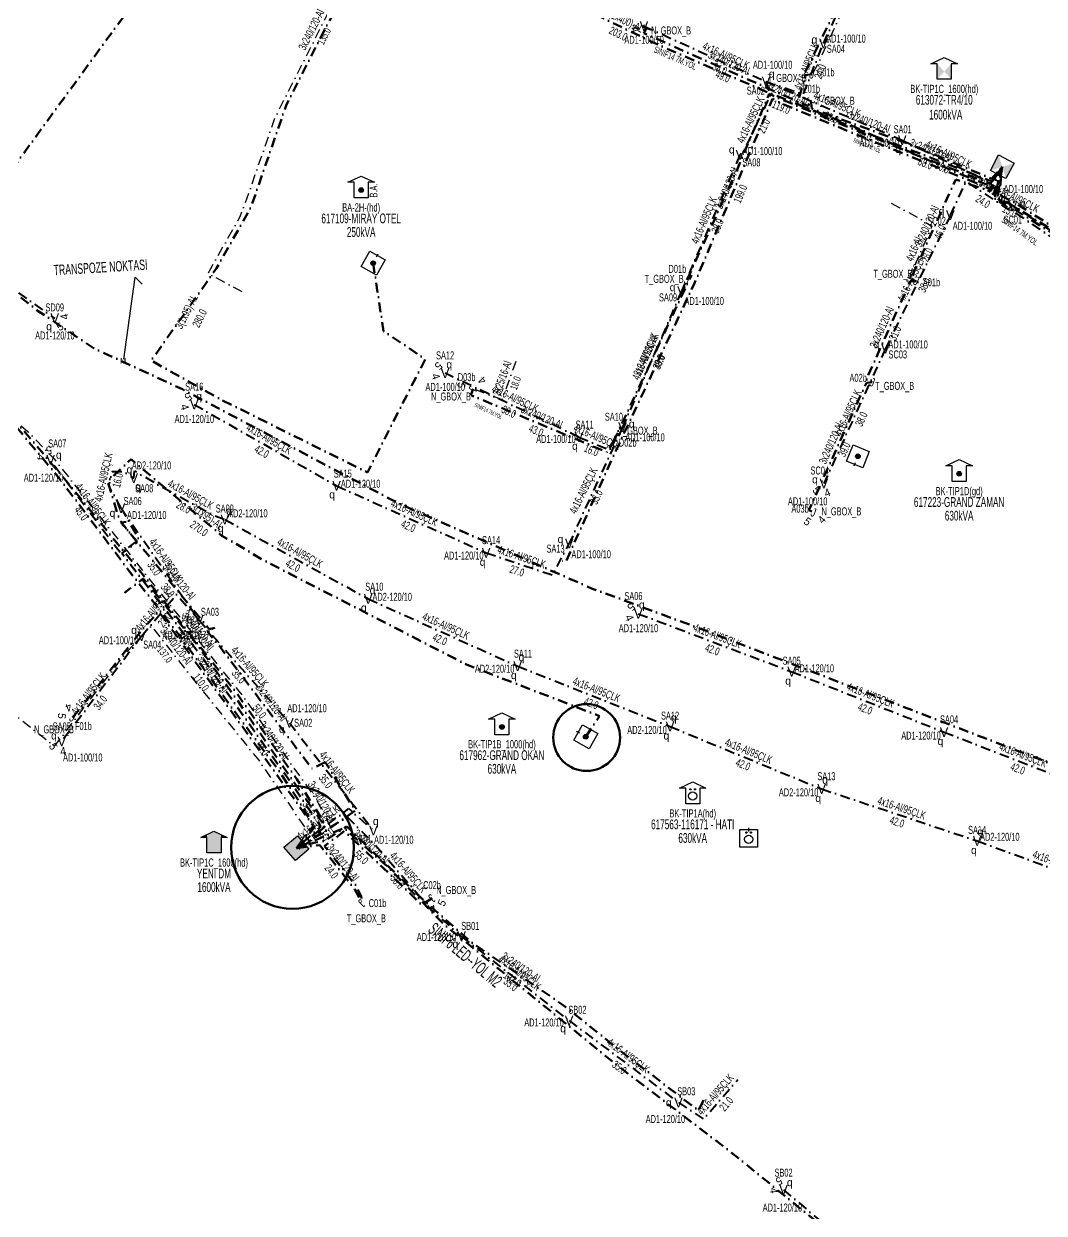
# Model space of a CAD drawing. Header units: millimetres. Extents: x 407682 to 413427, y 4045444 to 4048063.
# Drawn here: x 408871.5 to 409132.9, y 4046651.5 to 4046956.2 of the extents above; entities that cross this region are included whole.
import ezdxf
from ezdxf.enums import TextEntityAlignment as Align

# ---------------------------------------------------------------- set-up
doc = ezdxf.new("R2010")
doc.units = ezdxf.units.MM
doc.linetypes.add('DASHDOT', pattern=[5, 2.5, -1.25, 0, -1.25])
for name, color, linetype, lineweight in [('DIREK_AYD_YENI', 152, 'Continuous', 25), ('DIREK_BOX_YENI', 5, 'Continuous', 25), ('HAT_ABH_YERALTI_YENI', 6, 'DASHDOT', 80), ('HAT_ABONE_YERALTI_YENI', 30, 'DASHDOT', 30), ('HAT_AYD_YERALTI_YENI', 4, 'DASHDOT', 40), ('HAT_BOX_YERALTI_YENI', 5, 'DASHDOT', 50), ('HAT_OG_YERALTI_YENI', 1, 'DASHDOT', 70), ('KULLANICI', 1, 'Continuous', 25), ('NODE_OG_YENI', 5, 'Continuous', 25), ('TRAFO_MEVCUT', 5, 'Continuous', 30), ('TRAFO_TADILAT_BYSK', 5, 'Continuous', 30), ('TRAFO_YENI', 5, 'Continuous', 30)]:
    doc.layers.add(name, color=color, linetype=linetype, lineweight=lineweight)
doc.styles.add('Direk', font='B_CAD')
doc.styles.get("Standard").update_dxf_attribs({"font": 'Arial'})

# ---------------------------------------------------------------- blocks, each defined once
blk = doc.blocks.new('GERDEGBINA_KARE')
at = {"layer": 'TRAFO_TADILAT_BYSK', "linetype": 'Continuous'}
for p, q in [((-2.25, -2.25), (-2.25, 2.25)), ((-2.25, 2.25), (2.25, 2.25)), ((0, 1.8), (0, 2.7)), ((2.25, 2.25), (2.25, -2.25)), ((2.25, -2.25), (-2.25, -2.25))]:
    blk.add_line(p, q, dxfattribs=at)
blk.add_circle((0, 0), 0.592516, dxfattribs=at)
for points in [[(-0.592516, 0), (-0.581131, -0.115594), (-0.581131, 0.115594)], [(-0.581131, 0.115594), (-0.547413, -0.226746), (-0.547413, 0.226746)], [(-0.581131, -0.115594), (-0.581131, 0.115594), (-0.547413, -0.226746)], [(-0.547413, 0.226746), (-0.492659, -0.329184), (-0.492659, 0.329184)], [(-0.547413, -0.226746), (-0.547413, 0.226746), (-0.492659, -0.329184)], [(-0.492659, 0.329184), (-0.418972, -0.418972), (-0.418972, 0.418972)], [(-0.492659, -0.329184), (-0.492659, 0.329184), (-0.418972, -0.418972)], [(-0.418972, 0.418972), (-0.329184, -0.492659), (-0.329184, 0.492659)], [(-0.418972, -0.418972), (-0.418972, 0.418972), (-0.329184, -0.492659)], [(-0.329184, 0.492659), (-0.226746, -0.547413), (-0.226746, 0.547413)], [(-0.329184, -0.492659), (-0.329184, 0.492659), (-0.226746, -0.547413)], [(-0.226746, 0.547413), (-0.115594, -0.581131), (-0.115594, 0.581131)], [(-0.226746, -0.547413), (-0.226746, 0.547413), (-0.115594, -0.581131)], [(-0.115594, 0.581131), (0, -0.592516), (0, 0.592516)], [(-0.115594, -0.581131), (-0.115594, 0.581131), (0, -0.592516)], [(0, -0.592516), (0, 0.592516), (0.115594, -0.581131)], [(0, 0.592516), (0.115594, -0.581131), (0.115594, 0.581131)], [(0.115594, -0.581131), (0.115594, 0.581131), (0.226746, -0.547413)], [(0.115594, 0.581131), (0.226746, -0.547413), (0.226746, 0.547413)], [(0.226746, -0.547413), (0.226746, 0.547413), (0.329184, -0.492659)], [(0.226746, 0.547413), (0.329184, -0.492659), (0.329184, 0.492659)], [(0.329184, -0.492659), (0.329184, 0.492659), (0.418972, -0.418972)], [(0.329184, 0.492659), (0.418972, -0.418972), (0.418972, 0.418972)], [(0.418972, -0.418972), (0.418972, 0.418972), (0.492659, -0.329184)], [(0.418972, 0.418972), (0.492659, -0.329184), (0.492659, 0.329184)], [(0.492659, -0.329184), (0.492659, 0.329184), (0.547413, -0.226746)], [(0.492659, 0.329184), (0.547413, -0.226746), (0.547413, 0.226746)], [(0.547413, -0.226746), (0.547413, 0.226746), (0.581131, -0.115594)], [(0.547413, 0.226746), (0.581131, -0.115594), (0.581131, 0.115594)], [(0.581131, -0.115594), (0.581131, 0.115594), (0.592516, 0)]]:
    blk.add_solid(points, dxfattribs=at)
blk = doc.blocks.new('GERDEGBA')
at = {"layer": 'TRAFO_TADILAT_BYSK', "linetype": 'Continuous'}
for p, q in [((-3.4, 2), (0, 3.6)), ((0, 3.6), (3.4, 2)), ((-1.8, 2), (-3.4, 2)), ((-1.8, -2), (-1.8, 2)), ((1.8, 2), (1.8, -2)), ((3.4, 2), (1.8, 2)), ((1.8, -2), (-1.8, -2))]:
    blk.add_line(p, q, dxfattribs=at)
blk.add_circle((0, 0), 0.592516, dxfattribs=at)
for points in [[(-0.592516, 0), (-0.581131, -0.115594), (-0.581131, 0.115594)], [(-0.581131, 0.115594), (-0.547413, -0.226746), (-0.547413, 0.226746)], [(-0.581131, -0.115594), (-0.581131, 0.115594), (-0.547413, -0.226746)], [(-0.547413, 0.226746), (-0.492659, -0.329184), (-0.492659, 0.329184)], [(-0.547413, -0.226746), (-0.547413, 0.226746), (-0.492659, -0.329184)], [(-0.492659, 0.329184), (-0.418972, -0.418972), (-0.418972, 0.418972)], [(-0.492659, -0.329184), (-0.492659, 0.329184), (-0.418972, -0.418972)], [(-0.418972, 0.418972), (-0.329184, -0.492659), (-0.329184, 0.492659)], [(-0.418972, -0.418972), (-0.418972, 0.418972), (-0.329184, -0.492659)], [(-0.329184, 0.492659), (-0.226746, -0.547413), (-0.226746, 0.547413)], [(-0.329184, -0.492659), (-0.329184, 0.492659), (-0.226746, -0.547413)], [(-0.226746, 0.547413), (-0.115594, -0.581131), (-0.115594, 0.581131)], [(-0.226746, -0.547413), (-0.226746, 0.547413), (-0.115594, -0.581131)], [(-0.115594, 0.581131), (0, -0.592516), (0, 0.592516)], [(-0.115594, -0.581131), (-0.115594, 0.581131), (0, -0.592516)], [(0, -0.592516), (0, 0.592516), (0.115594, -0.581131)], [(0, 0.592516), (0.115594, -0.581131), (0.115594, 0.581131)], [(0.115594, -0.581131), (0.115594, 0.581131), (0.226746, -0.547413)], [(0.115594, 0.581131), (0.226746, -0.547413), (0.226746, 0.547413)], [(0.226746, -0.547413), (0.226746, 0.547413), (0.329184, -0.492659)], [(0.226746, 0.547413), (0.329184, -0.492659), (0.329184, 0.492659)], [(0.329184, -0.492659), (0.329184, 0.492659), (0.418972, -0.418972)], [(0.329184, 0.492659), (0.418972, -0.418972), (0.418972, 0.418972)], [(0.418972, -0.418972), (0.418972, 0.418972), (0.492659, -0.329184)], [(0.418972, 0.418972), (0.492659, -0.329184), (0.492659, 0.329184)], [(0.492659, -0.329184), (0.492659, 0.329184), (0.547413, -0.226746)], [(0.492659, 0.329184), (0.547413, -0.226746), (0.547413, 0.226746)], [(0.547413, -0.226746), (0.547413, 0.226746), (0.581131, -0.115594)], [(0.547413, 0.226746), (0.581131, -0.115594), (0.581131, 0.115594)], [(0.581131, -0.115594), (0.581131, 0.115594), (0.592516, 0)]]:
    blk.add_solid(points, dxfattribs=at)
at = {"layer": 'TRAFO_TADILAT_BYSK', "linetype": 'Continuous', "width": 0.6}
blk.add_text('B.A.', height=2, rotation=90, dxfattribs=at).set_placement((4.178685, -0.129101), align=Align.CENTER)
blk = doc.blocks.new('YIKYENYAP_BINA_KARE')
at = {"layer": 'TRAFO_TADILAT_BYSK', "linetype": 'Continuous'}
for p, q in [((-2.25, -2.25), (-2.25, 2.25)), ((-2.25, 2.25), (2.25, 2.25)), ((0, 1.8), (0, 2.7)), ((2.25, 2.25), (2.25, -2.25)), ((2.25, -2.25), (-2.25, -2.25))]:
    blk.add_line(p, q, dxfattribs=at)
for points in [[(-2.25, -2.25), (-2.25, 2.25), (0, 0)], [(0, 0), (2.25, -2.25), (2.25, 2.25)]]:
    blk.add_solid(points, dxfattribs=at)
blk = doc.blocks.new('YIKYENYAPBETKOSK')
at = {"layer": 'TRAFO_TADILAT_BYSK', "linetype": 'Continuous'}
for p, q in [((-3.4, 2), (0, 3.6)), ((0, 3.6), (3.4, 2)), ((-1.8, 2), (-3.4, 2)), ((-1.8, -2), (-1.8, 2)), ((1.8, 2), (1.8, -2)), ((3.4, 2), (1.8, 2)), ((1.8, -2), (-1.8, -2))]:
    blk.add_line(p, q, dxfattribs=at)
for points in [[(-1.8, -2), (-1.8, 2), (0, 0)], [(0, 0), (1.8, -2), (1.8, 2)]]:
    blk.add_solid(points, dxfattribs=at)
blk = doc.blocks.new('GERDEGMBK')
at = {"layer": 'TRAFO_TADILAT_BYSK', "linetype": 'Continuous'}
for p, q in [((-3.4, 2), (0, 3.6)), ((0, 3.6), (3.4, 2)), ((-1.8, 2), (-3.4, 2)), ((-1.8, -2), (-1.8, 2)), ((1.8, 2), (1.8, -2)), ((3.4, 2), (1.8, 2)), ((1.8, -2), (-1.8, -2))]:
    blk.add_line(p, q, dxfattribs=at)
blk.add_circle((0, 0), 0.592516, dxfattribs=at)
for points in [[(-0.592516, 0), (-0.581131, -0.115594), (-0.581131, 0.115594)], [(-0.581131, 0.115594), (-0.547413, -0.226746), (-0.547413, 0.226746)], [(-0.581131, -0.115594), (-0.581131, 0.115594), (-0.547413, -0.226746)], [(-0.547413, 0.226746), (-0.492659, -0.329184), (-0.492659, 0.329184)], [(-0.547413, -0.226746), (-0.547413, 0.226746), (-0.492659, -0.329184)], [(-0.492659, 0.329184), (-0.418972, -0.418972), (-0.418972, 0.418972)], [(-0.492659, -0.329184), (-0.492659, 0.329184), (-0.418972, -0.418972)], [(-0.418972, 0.418972), (-0.329184, -0.492659), (-0.329184, 0.492659)], [(-0.418972, -0.418972), (-0.418972, 0.418972), (-0.329184, -0.492659)], [(-0.329184, 0.492659), (-0.226746, -0.547413), (-0.226746, 0.547413)], [(-0.329184, -0.492659), (-0.329184, 0.492659), (-0.226746, -0.547413)], [(-0.226746, 0.547413), (-0.115594, -0.581131), (-0.115594, 0.581131)], [(-0.226746, -0.547413), (-0.226746, 0.547413), (-0.115594, -0.581131)], [(-0.115594, 0.581131), (0, -0.592516), (0, 0.592516)], [(-0.115594, -0.581131), (-0.115594, 0.581131), (0, -0.592516)], [(0, -0.592516), (0, 0.592516), (0.115594, -0.581131)], [(0, 0.592516), (0.115594, -0.581131), (0.115594, 0.581131)], [(0.115594, -0.581131), (0.115594, 0.581131), (0.226746, -0.547413)], [(0.115594, 0.581131), (0.226746, -0.547413), (0.226746, 0.547413)], [(0.226746, -0.547413), (0.226746, 0.547413), (0.329184, -0.492659)], [(0.226746, 0.547413), (0.329184, -0.492659), (0.329184, 0.492659)], [(0.329184, -0.492659), (0.329184, 0.492659), (0.418972, -0.418972)], [(0.329184, 0.492659), (0.418972, -0.418972), (0.418972, 0.418972)], [(0.418972, -0.418972), (0.418972, 0.418972), (0.492659, -0.329184)], [(0.418972, 0.418972), (0.492659, -0.329184), (0.492659, 0.329184)], [(0.492659, -0.329184), (0.492659, 0.329184), (0.547413, -0.226746)], [(0.492659, 0.329184), (0.547413, -0.226746), (0.547413, 0.226746)], [(0.547413, -0.226746), (0.547413, 0.226746), (0.581131, -0.115594)], [(0.547413, 0.226746), (0.581131, -0.115594), (0.581131, 0.115594)], [(0.581131, -0.115594), (0.581131, 0.115594), (0.592516, 0)]]:
    blk.add_solid(points, dxfattribs=at)
blk = doc.blocks.new('YENI_BINA_KARE')
blk.add_hatch(color=5).paths.add_polyline_path([(-2.25, -2.25), (2.25, -2.25), (2.25, 2.25), (-2.25, 2.25)])
at = {"layer": 'TRAFO_TADILAT_BYSK', "linetype": 'Continuous'}
for p, q in [((-2.25, -2.25), (-2.25, 2.25)), ((-2.25, 2.25), (2.25, 2.25)), ((0, 1.8), (0, 2.7)), ((2.25, 2.25), (2.25, -2.25)), ((2.25, -2.25), (-2.25, -2.25))]:
    blk.add_line(p, q, dxfattribs=at)
blk = doc.blocks.new('YENI_BETKOSK')
at = {"layer": 'TRAFO_YENI', "linetype": 'Continuous'}
for p, q in [((-3.4, 2), (0, 3.6)), ((0, 3.6), (3.4, 2)), ((-1.8, 2), (-3.4, 2)), ((-1.8, -2), (-1.8, 2)), ((3.4, 2), (1.8, 2)), ((1.8, 2), (1.8, -2)), ((1.8, -2), (-1.8, -2))]:
    blk.add_line(p, q, dxfattribs=at)
for points in [[(-1.8, 2.752941), (0, -2), (0, 3.6)], [(0, -2), (0, 3.6), (1.8, -2)], [(0, 3.6), (1.8, -2), (1.8, 2.752941)], [(-3.4, 2), (-1.8, 2), (-1.8, 2.752941)], [(-1.8, -2), (-1.8, 2.752941), (0, -2)], [(1.8, 2), (1.8, 2.752941), (3.4, 2)]]:
    blk.add_solid(points, dxfattribs=at)
blk = doc.blocks.new('MEV_OZELBINA_KARE')
at = {"layer": 'TRAFO_MEVCUT', "linetype": 'Continuous'}
for p, q in [((-2.25, 2.25), (2.25, 2.25)), ((-2.25, -2.25), (-2.25, 2.25)), ((0, 1.8), (0, 2.7)), ((2.25, 2.25), (2.25, -2.25)), ((2.25, -2.25), (-2.25, -2.25))]:
    blk.add_line(p, q, dxfattribs=at)
for centre, radius in [((0, -0.215091), 1.049264), ((-0.592312, 1.488957), 0.15614), ((0.592312, 1.488957), 0.15614)]:
    blk.add_circle(centre, radius, dxfattribs=at)
blk = doc.blocks.new('MEV_BETKOSK_OZEL')
at = {"layer": 'TRAFO_MEVCUT', "linetype": 'Continuous'}
for p, q in [((-3.4, 2), (0, 3.6)), ((0, 3.6), (3.4, 2)), ((-1.8, 2), (-3.4, 2)), ((-1.8, -2), (-1.8, 2)), ((3.4, 2), (1.8, 2)), ((1.8, 2), (1.8, -2)), ((1.8, -2), (-1.8, -2))]:
    blk.add_line(p, q, dxfattribs=at)
for centre, radius in [((0, 0), 1.049264), ((-0.592312, 1.704048), 0.15614), ((0.592312, 1.704048), 0.15614)]:
    blk.add_circle(centre, radius, dxfattribs=at)

msp = doc.modelspace()

# ---------------------------------------------------------------- linework, layer by layer
at = {"layer": 'HAT_ABH_YERALTI_YENI', "flags": 128}
for points in [[(408243.52273, 4047791.588248), (408239.681472, 4047790.66772), (408235.684805, 4047786.869235), (408234.423441, 4047764.422665), (408218.508803, 4047726.138861), (408212.44129, 4047707.069534), (408208.808217, 4047695.056639), (408203.020899, 4047649.209164), (408199.53431, 4047642.365589), (408169.771554, 4047640.155977), (408147.400101, 4047639.225326), (408143.802501, 4047629.948422), (408137.884515, 4047631.314111), (408130.239446, 4047614.062252), (408086.038845, 4047506.732007), (408077.76162, 4047488.250647), (408073.752285, 4047479.440702), (408079.205588, 4047475.189702), (408115.7353, 4047447.758945), (408160.455425, 4047415.786291), (408198.832732, 4047386.60928), (408235.206073, 4047360.612466), (408279.102221, 4047326.990224), (408320.144404, 4047296.053985), (408366.201399, 4047261.457175), (408387.808041, 4047244.707984), (408407.256151, 4047230.920145), (408445.050743, 4047202.459257), (408454.840486, 4047195.808168), (408460.637304, 4047193.918835), (408473.605001, 4047183.828077), (408507.340634, 4047156.360528), (408532.548882, 4047133.418672), (408563.516014, 4047110.767141), (408593.63999, 4047088.340801), (408621.871794, 4047066.915342), (408661.761989, 4047038.070413), (408700.088691, 4047010.39685), (408713.92904, 4047000.513866), (408725.539852, 4046991.694115), (408783.313623, 4046949.669216), (408839.029488, 4046910.308518), (408874.936976, 4046882.816543), (408889.471647, 4046873.051699), (408912.112729, 4046862.580198), (408967.838437, 4046833.162257), (409016.957272, 4046811.580018), (409045.164288, 4046801.108518), (409149.220473, 4046761.063081), (409203.273317, 4046740.659262), (409234.178395, 4046728.885899), (409285.283627, 4046709.116624), (409339.397301, 4046689.972246), (409397.931876, 4046669.374152), (409483.755699, 4046637.847306), (409507.351481, 4046632.904946), (409537.16507, 4046623.65795), (409527.599213, 4046592.887775), (409524.347, 4046588.662)], [(408667.983, 4047043.668), (408665.893295, 4047039.956654), (408685.919657, 4047025.445809), (408725.884865, 4046995.057194), (408795.653987, 4046943.23122), (408839.692774, 4046911.463978), (408856.214711, 4046902.212784), (408898.042246, 4046959.473163), (408925.886811, 4047005.039586), (408944.968182, 4046993.961137), (408949.031, 4047000.317)], [(408949.031, 4047000.317), (408946.909902, 4046992.701069), (408963.959504, 4046982.884277), (408982.754505, 4046974.103601), (409014.627642, 4046960.239708), (409034.583725, 4046950.588221), (409061.487969, 4046938.919065), (409083.215302, 4046930.288248), (409108.700565, 4046918.875034), (409118.963079, 4046914.709913), (409122.173, 4046919.602)], [(408941.31, 4046745.022), (408946.034284, 4046750.380529), (408941.592971, 4046757.637317), (408937.349931, 4046764.140668), (408924.314438, 4046781.583427), (408912.027415, 4046798.624957), (408897.933692, 4046816.708498), (408893.809616, 4046822.260139), (408879.95806, 4046840.538713), (408867.201998, 4046855.708736), (408862.800339, 4046860.269013), (408857.486625, 4046863.044834), (408846.126909, 4046875.014504), (408831.048254, 4046886.67533), (408802.139522, 4046907.942683), (408781.488359, 4046923.294379), (408768.286159, 4046933.2798), (408749.803094, 4046950.962016), (408731.446595, 4046958.396065), (408711.086229, 4046974.602268), (408696.235388, 4046983.338135), (408685.77, 4046972.387)], [(409524.347, 4046588.662), (409529.267067, 4046593.867566), (409539.499095, 4046624.708785), (409504.667872, 4046635.329027), (409487.324222, 4046640.263622), (409452.800452, 4046651.146831), (409431.385761, 4046657.844818), (409428.380484, 4046659.639615), (409371.70896, 4046680.514524), (409325.08328, 4046697.834905), (409338.032872, 4046732.814653), (409346.13375, 4046754.833284), (409326.511478, 4046761.719947), (409248.065519, 4046791.044343), (409229.386626, 4046797.647992), (409216.273665, 4046802.176209), (409182.424731, 4046818.469534), (409155.154222, 4046836.412417), (409137.520302, 4046848.386066), (409152.985474, 4046872.030631), (409159.117434, 4046884.954915), (409119.650451, 4046911.837703), (409122.173, 4046919.602)], [(408941.31, 4046745.022), (408953.499217, 4046750.148926), (408964.912083, 4046740.042877), (408979.025704, 4046725.580772), (409022.43675, 4046690.191607), (409052.563232, 4046667.200345), (409096.692929, 4046631.328919), (409151.482456, 4046577.099371), (409212.831928, 4046517.335563), (409259.355922, 4046465.036689), (409291.506635, 4046432.211489), (409328.827357, 4046393.587203), (409369.497078, 4046358.316931), (409395.876372, 4046337.944141), (409402.149093, 4046337.769899), (409406.853633, 4046345.349436), (409410.164235, 4046352.406246), (409429.745514, 4046408.147863), (409449.881237, 4046450.582508), (409461.320239, 4046465.759006), (409501.163561, 4046521.297517), (409528.533275, 4046558.523057), (409538.250764, 4046574.424403), (409539.723111, 4046581.049964), (409532.066907, 4046586.350412), (409524.347, 4046588.662)]]:
    msp.add_lwpolyline(points, dxfattribs=at)
at = {"layer": 'HAT_ABONE_YERALTI_YENI', "flags": 128}
for points in [[(408927.439772, 4046887.546698), (408918.650847, 4046892.254962), (408926.912386, 4046906.824298), (408929.310498, 4046913.394644), (408935.914147, 4046932.33478), (408957.739811, 4046975.415303), (408959.634319, 4046982.198185), (408945.917837, 4046990.743694), (408949.031, 4047000.317)], [(409087.798369, 4046973.528191), (409074.736055, 4046945.63062), (409073.442803, 4046943.303446)], [(409093.700929, 4046910.259245), (409101.12702, 4046906.290391), (409104.129075, 4046904.403385), (409098.382284, 4046891.10857), (409100.16357, 4046890.323887)], [(408844.653, 4046865.149), (408848.83516, 4046871.132819), (408860.463233, 4046862.14749), (408872.619855, 4046851.664606), (408879.302562, 4046844.667241), (408901.969793, 4046816.050941), (408927.497868, 4046784.049243), (408946.363306, 4046757.579846), (408950.239331, 4046750.092072), (408943.280105, 4046745.77559), (408941.31, 4046745.022)], [(408997.563727, 4046869.717039), (408993.9521, 4046859.892702), (408986.629511, 4046862.722657)], [(408859.225662, 4046787.078168), (408870.865317, 4046777.835445), (408879.359625, 4046771.153256), (408897.594075, 4046794.93732), (408904.163007, 4046801.959282), (408913.903148, 4046789.500963), (408931.684567, 4046767.529017), (408944.142887, 4046749.407825), (408941.31, 4046745.022)]]:
    msp.add_lwpolyline(points, dxfattribs=at)
at = {"layer": 'HAT_AYD_YERALTI_YENI', "flags": 128}
for points in [[(409076.331, 4046951.216), (409092.43179, 4046985.636409)], [(409030.371, 4046955.658), (409061.64, 4046941.434)], [(409061.64, 4046941.434), (409071.193521, 4046938.18657), (409076.331, 4046951.216)], [(409061.64, 4046941.434), (409062.73986, 4046937.95471), (409055.991075, 4046923.731466), (409054.976, 4046922.646)], [(409061.64, 4046941.434), (409096.544412, 4046926.411282)], [(409096.544412, 4046926.411282), (409118.702748, 4046915.825324), (409122.173, 4046919.602)], [(409054.976, 4046922.646), (409039.997, 4046887.723)], [(409122.173, 4046919.602), (409120.300032, 4046912.20587), (409124.927, 4046909.546)], [(409108.876, 4046907.18), (409112.875548, 4046915.822797), (409123.651, 4046908.763018), (409124.927, 4046909.546)], [(409108.876, 4046907.18), (409092.242034, 4046873.014064)], [(409152.262796, 4046891.666757), (409124.927, 4046909.546)], [(408845.078421, 4046904.958213), (408879.405828, 4046880.758437)], [(409039.997, 4046887.723), (409024.89, 4046852.855)], [(409092.242034, 4046873.014064), (409076.459305, 4046838.44666)], [(409013.715517, 4046850.356838), (408979.417755, 4046866.717264)], [(408915.142369, 4046858.692634), (408951.614172, 4046837.864586)], [(409024.89, 4046852.855), (409011.237, 4046823.096)], [(409013.715517, 4046850.356838), (409021.569128, 4046847.009364), (409024.059613, 4046852.677363), (409024.89, 4046852.855)], [(408896.387, 4046832.117), (408901.023319, 4046824.097926), (408896.265165, 4046820.613081), (408879.109007, 4046843.264572), (408878.342192, 4046844.493882)], [(408896.387, 4046832.117), (408893.294932, 4046837.860473), (408894.099127, 4046841.47935), (408896.913809, 4046841.546367), (408899.661475, 4046839.803944)], [(408899.661475, 4046839.803944), (408899.819337, 4046841.657987), (408906.727165, 4046837.637012), (408919.924209, 4046830.419879), (408922.977, 4046829.227)], [(408951.614172, 4046837.864586), (408989.936893, 4046820.678283)], [(408896.387, 4046832.117), (408916.411789, 4046803.411464)], [(408922.977, 4046829.227), (408959.716212, 4046808.874351)], [(408989.936893, 4046820.678283), (409006.951433, 4046815.005487), (409011.237, 4046823.096)], [(408901.665, 4046799.356), (408910.625237, 4046810.042089), (408916.411789, 4046803.411464)], [(408959.716212, 4046808.874351), (408998.014217, 4046791.633041)], [(409028.925758, 4046805.061995), (409068.218867, 4046790.22786)], [(408916.411789, 4046803.411464), (408939.529173, 4046777.13245)], [(408901.665, 4046799.356), (408881.191425, 4046772.348693)], [(408998.014217, 4046791.633041), (409037.060181, 4046776.160074)], [(409068.218867, 4046790.22786), (409107.261839, 4046774.747345)], [(408939.529173, 4046777.13245), (408961.050784, 4046749.531359)], [(409037.060181, 4046776.160074), (409075.896441, 4046760.168047)], [(409107.261839, 4046774.747345), (409146.411633, 4046759.539006)], [(409075.896441, 4046760.168047), (409115.73858, 4046746.878804)], [(408941.31, 4046745.022), (408954.768728, 4046755.136145), (408961.050784, 4046749.531359)], [(408941.31, 4046745.022), (408954.361776, 4046753.004438), (408961.244344, 4046746.12187), (408975.967813, 4046729.133253), (408983.643101, 4046722.403287)], [(409115.73858, 4046746.878804), (409155.182072, 4046732.449289)], [(408983.643101, 4046722.403287), (409011.19211, 4046700.815047)], [(409011.19211, 4046700.815047), (409039.212426, 4046679.842163)], [(409039.212426, 4046679.842163), (409045.670383, 4046675.626826), (409054.391946, 4046685.741373)], [(409066.133099, 4046657.475281), (409092.888685, 4046634.911181)]]:
    msp.add_lwpolyline(points, dxfattribs=at)
at = {"layer": 'HAT_BOX_YERALTI_YENI', "flags": 128}
for points in [[(409062.243116, 4046991.357571), (409088.979149, 4046979.276538), (409071.708295, 4046943.921037), (409073.442803, 4046943.303446)], [(409031.089389, 4046955.295755), (409030.339861, 4046953.835953), (409072.41454, 4046935.15706), (409073.122569, 4046936.608015)], [(409073.442803, 4046943.303446), (409071.781332, 4046943.062817), (409069.677302, 4046935.591363), (409086.724241, 4046928.549303), (409119.60002, 4046915.84538), (409122.173, 4046919.602)], [(409041.394326, 4046890.604303), (409054.164741, 4046918.690787), (409062.438216, 4046938.270049), (409070.124367, 4046934.963716), (409098.808135, 4046923.144642), (409119.194441, 4046915.290456), (409122.173, 4046919.602)], [(409122.173, 4046919.602), (409119.017231, 4046913.97717), (409089.990202, 4046925.755445), (409065.398826, 4046935.890764), (409063.323393, 4046937.022818), (409043.333635, 4046889.783403), (409022.682174, 4046845.754448), (409010.288302, 4046818.293608), (409008.510193, 4046819.131878)], [(409073.122569, 4046936.608015), (409073.373673, 4046934.537572), (409101.447485, 4046924.236866), (409109.502486, 4046920.753623), (409119.516811, 4046916.544704), (409122.173, 4046919.602)], [(409122.173, 4046919.602), (409119.180655, 4046913.333968), (409110.262473, 4046916.372756), (409098.776798, 4046890.866167), (409100.16357, 4046890.323887)], [(409180.331881, 4046816.058869), (409180.477016, 4046821.066032), (409139.294551, 4046848.614184), (409159.277642, 4046878.907469), (409161.120489, 4046885.300437), (409146.026434, 4046895.532465), (409120.20847, 4046911.917369), (409122.173, 4046919.602)], [(409176.688, 4046908.947), (409162.435944, 4046885.699876), (409145.075548, 4046897.031582), (409120.966036, 4046912.153615), (409122.173, 4046919.602)], [(409187.03609, 4046903.707279), (409176.430641, 4046911.420333), (409162.476103, 4046887.012577), (409124.949572, 4046910.664028), (409121.397508, 4046912.381509), (409122.173, 4046919.602)], [(409022.579364, 4046849.173868), (409042.510656, 4046891.83048), (409041.394326, 4046890.604303)], [(409100.16357, 4046890.323887), (409098.61681, 4046890.324771), (409087.367745, 4046865.116943), (409088.884, 4046864.395)], [(408852.440666, 4046866.581446), (408854.907227, 4046867.46236), (408870.88404, 4046852.652121), (408883.751158, 4046837.439434), (408903.039968, 4046813.797103), (408926.016362, 4046784.725648), (408941.413899, 4046762.699314), (408948.852702, 4046750.837439), (408943.558418, 4046745.744204), (408942.017045, 4046744.805977), (408941.31, 4046745.022)], [(408986.629511, 4046862.722657), (408986.05257, 4046861.069417), (409020.885005, 4046846.500081), (409022.579364, 4046849.173868)], [(409088.884, 4046864.395), (409087.358108, 4046864.246671), (409072.631176, 4046831.624779), (409073.827377, 4046831.036273)], [(408920.400058, 4046801.439485), (408918.950613, 4046801.162731), (408900.658338, 4046823.370558), (408896.389403, 4046828.423583), (408897.956442, 4046828.686215)], [(408941.31, 4046745.022), (408948.561362, 4046750.71799), (408941.658689, 4046760.502361), (408926.371949, 4046782.640298), (408915.133325, 4046798.147856), (408902.066852, 4046814.083512), (408897.24, 4046810.43)], [(408883.998115, 4046778.457015), (408901.629388, 4046800.769681), (408906.060023, 4046805.669443), (408930.758585, 4046771.594392), (408945.613472, 4046750.717839), (408941.31, 4046745.022)], [(408948.724575, 4046767.031402), (408945.314606, 4046765.378566), (408921.387807, 4046797.074265), (408918.425689, 4046800.646231), (408920.400058, 4046801.439485)], [(408941.31, 4046745.022), (408949.757783, 4046749.958129), (408956.363016, 4046754.663685), (408948.724575, 4046767.031402)], [(409045.630303, 4046680.391808), (409044.346655, 4046677.771217), (409025.314042, 4046692.313741), (409009.431193, 4046704.979811), (408986.056906, 4046720.964499), (408973.725917, 4046731.888147), (408954.240953, 4046750.552892), (408948.570348, 4046746.841223), (408945.786597, 4046746.377265), (408941.31, 4046745.022)], [(408976.065, 4046732.204), (408973.449648, 4046730.433819), (408964.89219, 4046738.733523), (408953.559683, 4046749.361784), (408948.50769, 4046745.547013), (408956.60119, 4046735.391475), (408957.941515, 4046732.659274), (408958.104, 4046730.931)], [(408941.31, 4046745.022), (408947.361888, 4046745.793923), (408956.208032, 4046734.602211), (408958.104, 4046730.931)]]:
    msp.add_lwpolyline(points, dxfattribs=at)
at = {"layer": 'HAT_OG_YERALTI_YENI', "flags": 128}
for points in [[(408960.989, 4046894.914), (408963.642288, 4046877.510109), (408974.348718, 4046870.295352), (408959.511992, 4046841.301445), (408922.590063, 4046859.649152), (408904.104021, 4046869.944585), (408920.891201, 4046893.626387), (408929.723735, 4046909.354472), (408938.671074, 4046935.290429), (408948.745928, 4046955.095128), (408960.19562, 4046976.324839), (408963.253572, 4046984.139603), (408954.646005, 4046989.122931), (408947.284271, 4046993.086941), (408949.031, 4047000.317)], [(409015.466, 4046773.56), (409019.010418, 4046778.856366), (408985.033183, 4046791.994231), (408932.991789, 4046818.742784), (408922.243657, 4046825.073875), (408898.968738, 4046844.644497), (408892.957381, 4046839.068746), (408896.01444, 4046829.047797), (408900.535141, 4046823.398479), (408896.599791, 4046820.567514), (408916.648739, 4046794.596296), (408940.637548, 4046760.757463), (408947.557578, 4046750.451035), (408941.31, 4046745.022)]]:
    msp.add_lwpolyline(points, dxfattribs=at)
at = {"layer": 'KULLANICI', "color": 2, "flags": 128}
msp.add_lwpolyline([(408897.083871, 4046870.311782), (408899.978973, 4046891.301275), (408901.788412, 4046889.491836)], dxfattribs=at)
msp.add_lwpolyline([(408897.083871, 4046870.311782), (408899.978973, 4046891.301275), (408901.788412, 4046889.491836)], dxfattribs=at)
at = {"layer": 'KULLANICI', "color": 2, "linetype": 'Continuous', "lineweight": 50}
for centre, radius in [((409015.679655, 4046773.342917), 8.564407), ((409015.679655, 4046773.342917), 8.564407), ((408940.331859, 4046745.201478), 15.733968), ((408940.331859, 4046745.201478), 15.733968)]:
    msp.add_circle(centre, radius, dxfattribs=at)

# ---------------------------------------------------------------- block references
at = {"layer": 'TRAFO_MEVCUT'}
for name, p in [('MEV_BETKOSK_OZEL', (409042.861185, 4046758.368439)), ('MEV_BETKOSK_OZEL', (409042.861185, 4046758.368439)), ('MEV_OZELBINA_KARE', (409057.209, 4046747.505)), ('MEV_OZELBINA_KARE', (409057.209, 4046747.505))]:
    msp.add_blockref(name, p, dxfattribs=at)
at = {"layer": 'TRAFO_TADILAT_BYSK'}
for name, p in [('YIKYENYAPBETKOSK', (409107.309974, 4046944.010492)), ('YIKYENYAPBETKOSK', (409107.309974, 4046944.010492)), ('GERDEGBA', (408957.918026, 4046913.630802)), ('GERDEGBA', (408957.918026, 4046913.630802)), ('GERDEGMBK', (409111.124164, 4046840.953895)), ('GERDEGMBK', (409111.124164, 4046840.953895)), ('GERDEGMBK', (408993.980429, 4046776.085008)), ('GERDEGMBK', (408993.980429, 4046776.085008))]:
    msp.add_blockref(name, p, dxfattribs=at)
for name, p, rotation in [('YIKYENYAP_BINA_KARE', (409122.173, 4046919.602), 152.040383), ('YIKYENYAP_BINA_KARE', (409122.173, 4046919.602), 152.040383), ('GERDEGBINA_KARE', (408960.989, 4046894.914), 330.832809), ('GERDEGBINA_KARE', (408960.989, 4046894.914), 330.832809), ('GERDEGBINA_KARE', (409085.181, 4046845.416), 157.87077), ('GERDEGBINA_KARE', (409085.181, 4046845.416), 157.87077), ('GERDEGBINA_KARE', (409015.466, 4046773.56), 60.39286099999999), ('GERDEGBINA_KARE', (409015.466, 4046773.56), 60.39286099999999)]:
    msp.add_blockref(name, p, dxfattribs=dict(at, rotation=rotation))
at = {"layer": 'TRAFO_YENI'}
msp.add_blockref('YENI_BETKOSK', (408920.205817, 4046745.777279), dxfattribs=at)
msp.add_blockref('YENI_BETKOSK', (408920.205817, 4046745.777279), dxfattribs=at)
for rotation in [310.425976, 310.4259759999999]:
    msp.add_blockref('YENI_BINA_KARE', (408941.31, 4046745.022), dxfattribs=dict(at, rotation=rotation))

# ---------------------------------------------------------------- texts
at = {"layer": 'DIREK_AYD_YENI', "style": 'Direk'}
for p in [(409030.371, 4046955.658), (409076.331, 4046951.216), (409061.64, 4046941.434), (409096.544412, 4046926.411282), (409054.976, 4046922.646), (409124.927, 4046909.546), (409108.876, 4046907.18), (409039.997, 4046887.723), (408879.405828, 4046880.758437), (409092.242034, 4046873.014064), (408979.417755, 4046866.717264), (408915.142369, 4046858.692634), (409024.89, 4046852.855), (409013.715517, 4046850.356838), (408878.342192, 4046844.493882), (408899.661475, 4046839.803944), (408951.614172, 4046837.864586), (409076.459305, 4046838.44666), (408896.387, 4046832.117), (408922.977, 4046829.227), (408989.936893, 4046820.678283), (409011.237, 4046823.096), (408959.716212, 4046808.874351), (408916.411789, 4046803.411464), (409028.925758, 4046805.061995), (408901.665, 4046799.356), (408998.014217, 4046791.633041), (409068.218867, 4046790.22786), (408939.529173, 4046777.13245), (409037.060181, 4046776.160074), (408881.191425, 4046772.348693), (409107.261839, 4046774.747345), (409075.896441, 4046760.168047), (408961.050784, 4046749.531359), (409115.73858, 4046746.878804), (408983.643101, 4046722.403287), (409011.19211, 4046700.815047), (409039.212426, 4046679.842163), (409066.133099, 4046657.475281)]:
    msp.add_text('V', height=2.5, dxfattribs=at).set_placement(p, align=Align.MIDDLE_CENTER)
at = {"layer": 'DIREK_AYD_YENI', "width": 0.53}
for s, p in [('AD1-100/10', (409030.408562, 4046952.148124)), ('AD1-100/10', (409082.1249, 4046952.452427)), ('SA04', (409079.545708, 4046949.831929)), ('AD1-100/10', (409063.346006, 4046945.739114)), ('SA02', (409059.020319, 4046939.11295)), ('SA01', (409096.649721, 4046929.221478)), ('AD1-100/10', (409090.64174, 4046925.751611)), ('AD1-100/10', (409060.778796, 4046923.616576)), ('SA08', (409057.906415, 4046920.732189)), ('AD1-100/10', (409127.597732, 4046913.897411)), ('SC02', (409105.351477, 4046905.730673)), ('AD1-100/10', (409114.542697, 4046904.489717)), ('SC01', (409124.876517, 4046906.046364)), ('SA09', (409036.538409, 4046886.136374)), ('AD1-100/10', (409045.799551, 4046885.221595)), ('SD09', (408879.405149, 4046883.568632)), ('AD1-120/10', (408879.44339, 4046876.373561)), ('AD1-100/10', (409098.044821, 4046874.079606)), ('SA12', (408979.42369, 4046871.27746)), ('SC03', (409095.407628, 4046871.521076)), ('SA16', (408915.143132, 4046863.25283)), ('AD1-100/10', (408979.455317, 4046863.207389)), ('AD1-120/10', (408915.179931, 4046855.007758)), ('SA10', (409022.671998, 4046855.562484)), ('SA11', (409015.155455, 4046853.546913)), ('SA07', (408880.047433, 4046848.704078)), ('AD1-100/10', (409007.812845, 4046849.847631)), ('AD1-100/10', (409030.646843, 4046850.287658)), ('AD2-120/10', (408904.204138, 4046843.085774)), ('AD1-120/10', (408876.533208, 4046839.934006)), ('SA15', (408953.19998, 4046840.984717)), ('SC04', (409075.412986, 4046841.781855)), ('SA08', (408902.331434, 4046837.232335)), ('AD1-120/10', (408957.766968, 4046838.390768)), ('SA06', (408899.368113, 4046833.950839)), ('AD1-100/10', (409072.322517, 4046833.890402)), ('AD1-120/10', (408902.9756, 4046830.378654)), ('SA09', (408922.976322, 4046832.037196)), ('AD2-120/10', (408928.881261, 4046830.814172)), ('SA14', (408991.208081, 4046823.939277)), ('SA13', (409007.72183, 4046821.757178)), ('AD1-120/10', (408984.209221, 4046819.991169)), ('AD1-100/10', (409016.843188, 4046820.327972)), ('SA10', (408961.283973, 4046812.003588)), ('AD2-120/10', (408965.869008, 4046809.406496)), ('SA06', (409027.677563, 4046809.622191)), ('SA03', (408919.165362, 4046805.571982)), ('AD1-120/10', (408912.042888, 4046799.583479)), ('AD1-120/10', (409028.96332, 4046801.377119)), ('AD1-100/10', (408895.76234, 4046798.289235)), ('SA04', (408904.401378, 4046797.173745)), ('SA11', (408999.377668, 4046794.856549)), ('AD2-120/10', (408992.111545, 4046790.987899)), ('SA05', (409068.215221, 4046793.038056)), ('AD1-120/10', (409074.021663, 4046791.092653)), ('AD1-120/10', (408944.044524, 4046780.873362)), ('SA12', (409037.066117, 4046778.97027)), ('SA05', (408881.187779, 4046776.208888)), ('SA02', (408943.067565, 4046777.13261)), ('AD2-120/10', (409031.157509, 4046775.29836)), ('SA04', (409108.540549, 4046778.005397)), ('AD1-120/10', (409101.359167, 4046773.866282)), ('AD1-100/10', (408886.581425, 4046768.244558)), ('SA13', (409077.117214, 4046763.448248)), ('AD2-120/10', (409069.993769, 4046759.304279)), ('SA14', (409115.741208, 4046749.689)), ('AD2-120/10', (409121.541376, 4046747.914293)), ('SA01', (408958.264553, 4046747.413125)), ('AD1-120/10', (408966.269255, 4046747.166223)), ('SB01', (408985.877114, 4046725.097575)), ('AD1-120/10', (408977.215429, 4046722.235008)), ('SB02', (409013.320297, 4046703.593684)), ('AD1-120/10', (409004.764438, 4046700.338984)), ('SB03', (409041.218651, 4046682.7101)), ('AD1-120/10', (409035.867336, 4046675.601656)), ('SB02', (409066.139035, 4046661.860477)), ('AD1-120/10', (409065.840407, 4046652.915406))]:
    msp.add_text(s, height=2.05, dxfattribs=at).set_placement(p, align=Align.MIDDLE_CENTER)
at = {"layer": 'DIREK_AYD_YENI', "color": 32, "style": 'Direk'}
for s, rotation, p in [('4', 290.53962, (409028.029926, 4046954.780862)), ('5', 392.317331, (408880.742348, 4046878.645686)), ('4', 99.81733, (408881.869219, 4046881.184705)), ('5', 221.998323, (408977.744983, 4046868.575175)), ('4', 289.498323, (408977.061127, 4046865.882816)), ('5', 217.770498, (408913.611118, 4046860.66881)), ('4', 285.270497, (408912.730636, 4046858.034193)), ('5', 189.454951, (408877.931512, 4046846.959919)), ('4', 256.95495, (408875.90671, 4046845.058174)), ('5', 312.959589, (409074.629718, 4046836.742954)), ('4', 380.459588, (409077.333171, 4046836.104362)), ('5', 226.817221, (409027.102822, 4046806.772815)), ('4', 294.31722, (409026.647559, 4046804.032524)), ('5', 300.335131, (408879.03371, 4046771.08605)), ('4', 367.835131, (408881.532232, 4046769.872031)), ('5', 207.357671, (409064.98424, 4046659.695669)), ('4', 274.85767, (409063.642079, 4046657.263579))]:
    msp.add_text(s, height=2, rotation=rotation, dxfattribs=at).set_placement(p, align=Align.MIDDLE_CENTER)
at = {"layer": 'DIREK_AYD_YENI', "color": 4, "style": 'Direk'}
for p in [(409074.03478, 4046952.204622), (409063.109463, 4046943.457858), (409052.882847, 4046924.013008), (409095.511202, 4046924.134777), (409127.366445, 4046910.094226), (409106.61759, 4046908.252187), (409037.701234, 4046888.712675), (408877.965365, 4046878.715139), (409089.980895, 4046874.080485), (408980.494099, 4046868.973696), (408916.382133, 4046860.863575), (409027.219706, 4046853.763216), (408880.463354, 4046845.817012), (409012.686989, 4046848.078213), (408898.550813, 4046842.043683), (409074.185133, 4046839.484997), (408950.481452, 4046835.635922), (408894.203963, 4046830.899977), (408921.913964, 4046826.964269), (409008.995352, 4046824.202803), (408989.028902, 4046818.349002), (408958.596383, 4046806.639182), (409029.808742, 4046807.400871), (408913.917379, 4046803.579863), (408899.710444, 4046800.914753), (408997.040324, 4046789.330536), (409067.316615, 4046787.896349), (408937.60404, 4046775.537501), (408879.199174, 4046773.858969), (409036.123702, 4046773.842099), (409106.348475, 4046772.420165), (409075.024461, 4046757.825047), (408961.67706, 4046751.952959), (409114.913531, 4046744.518868), (408982.047378, 4046720.478796), (409009.671977, 4046698.830307), (409036.712426, 4046679.843479), (409067.744821, 4046659.386395)]:
    msp.add_text('q', height=2, dxfattribs=at).set_placement(p, align=Align.MIDDLE_CENTER)
at = {"layer": 'DIREK_AYD_YENI', "color": 4, "linetype": 'Continuous', "lineweight": 20, "style": 'Direk'}
for p in [(408900.772137, 4046837.564206), (408924.040036, 4046831.489732), (408960.836041, 4046811.109521), (408998.988111, 4046793.935547), (409037.99666, 4046778.478049), (409076.768421, 4046762.511048), (409116.563628, 4046749.238739)]:
    msp.add_text('q', height=2, dxfattribs=at).set_placement(p, align=Align.MIDDLE_CENTER)
at = {"layer": 'DIREK_BOX_YENI', "color": 32, "style": 'Direk'}
for s, rotation, p in [('4', 267.859663, (409028.258295, 4046955.40357)), ('4', 133.329901, (408988.892799, 4046864.834156)), ('5', 253.6626, (408983.606617, 4046863.563487)), ('5', 326.211353, (409072.270211, 4046828.709208)), ('4', 408.618909, (409075.928299, 4046829.185293)), ('5', 261.68452, (408881.227553, 4046778.861961)), ('4', 201.68452, (408882.963527, 4046781.058865)), ('4', 364.091813, (408976.264794, 4046729.411137)), ('5', 424.091813, (408978.583587, 4046730.980595))]:
    msp.add_text(s, height=2, rotation=rotation, dxfattribs=at).set_placement(p, align=Align.MIDDLE_CENTER)
at = {"layer": 'DIREK_BOX_YENI', "style": 'Direk', "width": 0.8}
for rotation, p in [(249.514088, (409031.089389, 4046955.295755)), (347.560438, (409073.442803, 4046943.303446)), (249.216027, (409073.122569, 4046936.608015)), (339.497075, (409041.394326, 4046890.604303)), (335.556045, (409100.16357, 4046890.323887)), (340.906508, (409088.884, 4046864.395)), (251.565051, (408986.629511, 4046862.722657)), (337.520566, (409022.579364, 4046849.173868)), (338.489851, (409073.827377, 4046831.036273)), (328.609732, (408883.998115, 4046778.457015)), (225.45517, (408958.104, 4046730.931)), (226.461423, (408976.065, 4046732.204))]:
    msp.add_text('J', height=2.25, rotation=rotation, dxfattribs=at).set_placement(p, align=Align.MIDDLE_CENTER)
at = {"layer": 'DIREK_BOX_YENI', "width": 0.53}
for s, p in [('N_GBOX_B', (409037.340365, 4046954.537574)), ('C01b', (409076.931678, 4046943.792934)), ('T_GBOX_B', (409067.066684, 4046942.370107)), ('E01b', (409073.257465, 4046939.593211)), ('T_GBOX_B', (409079.369136, 4046936.53165)), ('T_GBOX_B', (409035.543206, 4046890.887413)), ('D01b', (409038.926692, 4046893.451507)), ('T_GBOX_B', (409094.154431, 4046892.184619)), ('A01b', (409104.038396, 4046890.007798)), ('D03b', (408984.945093, 4046865.709132)), ('A02b', (409085.25026, 4046865.526095)), ('T_GBOX_B', (409094.605567, 4046863.464935)), ('N_GBOX_B', (408980.924926, 4046860.747202)), ('T_GBOX_B', (409028.862689, 4046852.011625)), ('D02b', (409026.201691, 4046848.930681)), ('A03b', (409070.367331, 4046831.999784)), ('N_GBOX_B', (409080.953354, 4046831.302802)), ('N_GBOX_B', (408879.197932, 4046775.449963)), ('F01b', (408886.744247, 4046776.287046)), ('C02b', (408976.058471, 4046735.539196)), ('N_GBOX_B', (408982.263262, 4046734.285111)), ('C01b', (408962.117875, 4046730.93116)), ('T_GBOX_B', (408959.248373, 4046727.028258))]:
    msp.add_text(s, height=2.05, dxfattribs=at).set_placement(p, align=Align.MIDDLE_CENTER)
at = {"layer": 'HAT_ABH_YERALTI_YENI', "lineweight": 30, "width": 0.53}
msp.add_text('3(1x400)-AL', height=2.05, rotation=334.189901, dxfattribs=at).set_placement((409024.975765, 4046956.17917), align=Align.CENTER)
msp.add_text('203.0', height=2.05, rotation=334.189901, dxfattribs=at).set_placement((409024.235602, 4046954.648759), align=Align.TOP_CENTER)
at = {"layer": 'HAT_ABONE_YERALTI_YENI', "lineweight": 30, "width": 0.53}
for s, rotation, p in [('3x240/120-Al', 63.132093, (408946.068736, 4046954.259187)), ('4x16-Al', 426.623196, (409100.475452, 4046898.093237)), ('3x25/16-Al', 429.815543, (408994.960115, 4046865.098158)), ('3x240/120-Al', 308.579715, (408915.398311, 4046800.580154)), ('3x240/120-Al', 308.018943, (408909.702713, 4046796.253656))]:
    msp.add_text(s, height=2.05, rotation=rotation, dxfattribs=at).set_placement(p, align=Align.CENTER)
for s, rotation, p in [('135.0', 63.132093, (408947.585222, 4046953.490897)), ('28.0', 426.623196, (409102.035908, 4046897.418718)), ('18.0', 429.815543, (408996.555712, 4046864.511584)), ('176.0', 308.579715, (408914.06935, 4046799.52003)), ('137.0', 308.018943, (408908.363441, 4046795.206589))]:
    msp.add_text(s, height=1.9, rotation=rotation, dxfattribs=at).set_placement(p, align=Align.TOP_CENTER)
at = {"layer": 'HAT_AYD_YERALTI_YENI', "lineweight": 30, "width": 0.53}
for rotation, p in [(335.216186, (409050.965632, 4046947.17277)), (68.480791, (409072.971495, 4046945.013041)), (336.713151, (409079.42824, 4046934.703398)), (424.616138, (409058.59753, 4046931.207466)), (334.464255, (409107.989993, 4046921.885272)), (326.768289, (409118.729096, 4046913.0039)), (333.296753, (409125.30098, 4046910.641779)), (426.785105, (409046.705393, 4046905.519813)), (424.040485, (409099.794779, 4046890.469108)), (426.575125, (409031.66381, 4046870.626988)), (334.498321, (408996.932593, 4046859.304238)), (425.459587, (409083.577451, 4046856.083397)), (330.270496, (408933.79979, 4046849.01673)), (336.914661, (409017.975609, 4046849.465034)), (77.471192, (408892.86727, 4046839.854303)), (423.821122, (409015.745242, 4046836.179012)), (307.140159, (408888.364673, 4046832.452028)), (331.326854, (408913.733527, 4046834.774211)), (335.845555, (408971.123351, 4046830.047014)), (304.899369, (408907.096529, 4046818.250548)), (331.014591, (408941.758505, 4046819.794207)), (341.561165, (408998.713011, 4046818.648248)), (50.02032, (408905.493787, 4046805.245183)), (335.763288, (408979.214146, 4046801.028775)), (339.317219, (409048.872527, 4046798.440145)), (311.337764, (408928.608686, 4046790.833379)), (412.798338, (408888.89552, 4046783.939681)), (338.38278, (409017.850343, 4046784.686774)), (338.371704, (409088.053649, 4046783.277758)), (337.619075, (409056.801959, 4046768.950033)), (338.770575, (409127.144524, 4046767.935493)), (307.944885, (408950.960291, 4046763.854572)), (36.924352, (408947.528544, 4046750.758506)), (341.554011, (409096.086459, 4046754.329755)), (310.914383, (408969.248414, 4046738.184252)), (339.90609, (409135.752352, 4046740.462308)), (321.916673, (408997.941892, 4046712.278215)), (323.185568, (409025.71161, 4046691.009098)), (49.229489, (409049.387433, 4046681.239176))]:
    msp.add_text('4x16-Al/95ÇLK', height=2.05, rotation=rotation, dxfattribs=at).set_placement(p, align=Align.CENTER)
for s, rotation, p in [('34.0', 335.216186, (409050.252999, 4046945.629346)), ('24.0', 68.480791, (409074.552995, 4046944.389458)), ('21.0', 424.616138, (409060.133405, 4046930.478709)), ('38.0', 336.713151, (409078.756171, 4046933.141885)), ('30.0', 334.464255, (409107.257167, 4046920.351334)), ('24.0', 326.768289, (409117.797451, 4046911.581916)), ('13.0', 333.296753, (409124.537052, 4046909.123091)), ('38.0', 426.785105, (409048.267749, 4046904.849705)), ('38.0', 424.040485, (409101.323255, 4046889.724957)), ('38.0', 426.575125, (409033.2237, 4046869.951159)), ('38.0', 334.498321, (408996.200679, 4046857.769864)), ('38.0', 425.459587, (409085.123887, 4046855.377327)), ('42.0', 330.270496, (408932.95675, 4046847.54049)), ('16.0', 336.914661, (409017.309036, 4046847.901167)), ('16.0', 77.471192, (408894.526788, 4046839.485521)), ('33.0', 423.821122, (409017.270857, 4046835.429014)), ('45.0', 307.140159, (408887.0095, 4046831.425625)), ('28.0', 331.326854, (408912.917847, 4046833.28268)), ('42.0', 335.845555, (408970.427715, 4046828.495856)), ('42.0', 331.014591, (408940.934707, 4046818.307144)), ('35.0', 304.899369, (408905.70226, 4046817.277916)), ('27.0', 341.561165, (408998.175315, 4046817.035523)), ('23.0', 50.02032, (408906.79645, 4046804.152906)), ('42.0', 335.763288, (408978.516283, 4046799.478617)), ('42.0', 339.317219, (409048.272098, 4046796.84971)), ('35.0', 311.337764, (408927.332277, 4046789.710535)), ('34.0', 412.798338, (408890.249591, 4046782.911824)), ('42.0', 338.38278, (409017.224056, 4046783.106342)), ('42.0', 338.371704, (409087.427057, 4046781.697447)), ('42.0', 337.619075, (409056.154663, 4046767.378089)), ('42.0', 338.770575, (409126.528948, 4046766.350858)), ('35.0', 307.944885, (408949.619667, 4046762.809237)), ('42.0', 341.554011, (409095.548561, 4046752.717097)), ('25.0', 36.924352, (408948.549836, 4046749.399476)), ('58.0', 310.914383, (408967.963743, 4046737.07087)), ('35.0', 321.916673, (408996.89332, 4046710.94012)), ('35.0', 323.185568, (409024.692927, 4046689.648112)), ('21.0', 49.229489, (409050.674896, 4046680.129023))]:
    msp.add_text(s, height=2.05, rotation=rotation, dxfattribs=at).set_placement(p, align=Align.TOP_CENTER)
at = {"layer": 'HAT_BOX_YERALTI_YENI', "lineweight": 30, "width": 0.53}
for rotation, p in [(336.061354, (409051.722095, 4046945.27339)), (336.724192, (409066.617176, 4046937.397704)), (339.85115, (409087.70337, 4046930.1852)), (338.872374, (409103.46851, 4046922.990204)), (427.063938, (409052.545715, 4046913.734359)), (425.757853, (409103.74459, 4046903.968466)), (425.951045, (409092.21606, 4046878.067247)), (64.955678, (409031.774926, 4046870.861995)), (337.301942, (409003.796781, 4046854.568918)), (425.703527, (409079.219928, 4046848.285465)), (309.477804, (408910.460566, 4046812.807057)), (308.3208, (408915.195034, 4046799.78843)), (305.935664, (408919.097529, 4046789.130762)), (307.048828, (408934.02961, 4046781.738537)), (304.625945, (408934.714766, 4046772.054313)), (300.004921, (408946.921902, 4046756.568791)), (316.83675, (408959.807404, 4046744.66765)), (308.32352, (408952.451803, 4046740.725153)), (325.633424, (408998.223862, 4046713.673782))]:
    msp.add_text('3x240/120-Al', height=2.05, rotation=rotation, dxfattribs=at).set_placement(p, align=Align.CENTER)
for s, rotation, p in [('49.0', 336.061354, (409051.032306, 4046943.719623)), ('119.0', 336.724192, (409065.945408, 4046935.836061)), ('56.0', 339.85115, (409087.117788, 4046928.589239)), ('68.0', 338.872374, (409102.855751, 4046921.404478)), ('199.0', 427.063938, (409054.111313, 4046913.071862)), ('46.0', 425.757853, (409105.294681, 4046903.270457)), ('31.0', 425.951045, (409093.768495, 4046877.374468)), ('49.0', 64.955678, (409033.315093, 4046870.142353)), ('43.0', 337.301942, (409003.140794, 4046853.000581)), ('39.0', 425.703527, (409080.769357, 4046847.585986)), ('38.0', 309.477804, (408909.148385, 4046811.726232)), ('163.0', 308.3208, (408913.861297, 4046798.734321)), ('110.0', 305.935664, (408917.721079, 4046788.133072)), ('50.0', 307.048828, (408932.672802, 4046780.714294)), ('94.0', 304.625945, (408933.315871, 4046771.088345)), ('32.0', 300.004921, (408945.449732, 4046755.718665)), ('55.0', 316.83675, (408958.644469, 4046743.427657)), ('24.0', 308.32352, (408951.118116, 4046739.670981)), ('133.0', 325.633424, (408997.264237, 4046712.270529))]:
    msp.add_text(s, height=2.05, rotation=rotation, dxfattribs=at).set_placement(p, align=Align.TOP_CENTER)
at = {"layer": 'HAT_OG_YERALTI_YENI', "lineweight": 30, "width": 0.53}
for rotation, p in [(63.219147, (408914.073102, 4046882.00409)), (324.713251, (408917.949548, 4046829.154104))]:
    msp.add_text('3(1x95)-AL', height=2.05, rotation=rotation, dxfattribs=at).set_placement(p, align=Align.CENTER)
for s, rotation, p in [('280.0', 63.219147, (408915.590754, 4046881.238105)), ('270.0', 324.713251, (408916.967511, 4046827.766443))]:
    msp.add_text(s, height=2.05, rotation=rotation, dxfattribs=at).set_placement(p, align=Align.TOP_CENTER)
at = {"layer": 'KULLANICI', "width": 0.53}
for s, height, rotation, p in [('SINIF14 7M.YOL', 1.6569, 336.4428, (409038.3848, 4046947.4719)), ('SINIF14 7M.YOL', 1.6569, 336.4428, (409038.3848, 4046947.4719)), ('SINIF14 7M.YOL', 1.0799, 337.092, (409087.519, 4046925.0421)), ('SINIF14 7M.YOL', 1.0799, 337.092, (409087.519, 4046925.0421)), ('SINIF14 7M.YOL', 1.5328, 324.8135, (409126.6682, 4046903.0857)), ('SINIF14 7M.YOL', 1.5328, 324.8135, (409126.6682, 4046903.0857)), ('SINIF14 7M.YOL', 1.0905, 334.5024, (408990.5177, 4046857.0383)), ('SINIF14 7M.YOL', 1.0905, 334.5024, (408990.5177, 4046857.0383)), ('SINIF6 LED--YOL M2', 3.1856, 320.0841, (408984.566281, 4046717.641568)), ('SINIF6 LED--YOL M2', 3.1856, 320.0841, (408984.566281, 4046717.641568))]:
    msp.add_text(s, height=height, rotation=rotation, dxfattribs=at).set_placement(p, align=Align.MIDDLE_CENTER)
at = {"layer": 'KULLANICI', "color": 2, "width": 0.6}
msp.add_text('TRANSPOZE NOKTASI', height=2.6648, rotation=3.4682, dxfattribs=at).set_placement((408891.0524, 4046895.1614), align=Align.TOP_CENTER)
msp.add_text('TRANSPOZE NOKTASI', height=2.6648, rotation=3.4682, dxfattribs=at).set_placement((408891.0524, 4046895.1614), align=Align.TOP_CENTER)
at = {"layer": 'NODE_OG_YENI', "style": 'Direk'}
msp.add_text('M', height=1.4, dxfattribs=at).set_placement((408896.957328, 4046869.894471), align=Align.MIDDLE_CENTER)
at = {"layer": 'TRAFO_MEVCUT', "width": 0.6}
for s, height, p in [('BK-TIP1A(hd)', 2.1, (409042.861185, 4046752.868439)), ('BK-TIP1A(hd)', 2.1, (409042.861185, 4046752.868439)), ('617563-116171 - HATI', 2.5, (409042.861185, 4046749.868439)), ('617563-116171 - HATI', 2.5, (409042.861185, 4046749.868439)), ('630kVA', 2.5, (409042.861185, 4046746.368439)), ('630kVA', 2.5, (409042.861185, 4046746.368439))]:
    msp.add_text(s, height=height, dxfattribs=at).set_placement(p, align=Align.CENTER)
at = {"layer": 'TRAFO_TADILAT_BYSK', "width": 0.6}
for s, height, p in [('BK-TIP1C_1600(hd)', 2.1, (409107.309974, 4046938.510492)), ('BK-TIP1C_1600(hd)', 2.1, (409107.309974, 4046938.510492)), ('613072-TR4/10', 2.5, (409107.309974, 4046935.510492)), ('613072-TR4/10', 2.5, (409107.309974, 4046935.510492)), ('1600kVA', 2.5, (409107.692034, 4046931.710735)), ('1600kVA', 2.5, (409107.692034, 4046931.710735)), ('BA-2H-(hd)', 2.1, (408957.918026, 4046908.130802)), ('BA-2H-(hd)', 2.1, (408957.918026, 4046908.130802)), ('617109-MİRAY OTEL', 2.5, (408957.918026, 4046905.130802)), ('617109-MİRAY OTEL', 2.5, (408957.918026, 4046905.130802)), ('250kVA', 2.5, (408957.918026, 4046901.630802)), ('250kVA', 2.5, (408957.918026, 4046901.630802)), ('BK-TIP1D(gd)', 2.1, (409111.124164, 4046835.453895)), ('BK-TIP1D(gd)', 2.1, (409111.124164, 4046835.453895)), ('617223-GRAND ZAMAN', 2.5, (409111.124164, 4046832.453895)), ('617223-GRAND ZAMAN', 2.5, (409111.124164, 4046832.453895)), ('630kVA', 2.5, (409111.124164, 4046828.953895)), ('630kVA', 2.5, (409111.124164, 4046828.953895)), ('617962-GRAND OKAN', 2.5, (408993.980429, 4046767.585008)), ('617962-GRAND OKAN', 2.5, (408993.980429, 4046767.585008)), ('BK-TIP1B_1000(hd)', 2.1, (408993.980429, 4046770.585008)), ('BK-TIP1B_1000(hd)', 2.1, (408993.980429, 4046770.585008)), ('630kVA', 2.5, (408993.980429, 4046764.085008)), ('630kVA', 2.5, (408993.980429, 4046764.085008))]:
    msp.add_text(s, height=height, dxfattribs=at).set_placement(p, align=Align.CENTER)
at = {"layer": 'TRAFO_YENI', "width": 0.6}
for s, height, p in [('BK-TIP1C_1600(hd)', 2.1, (408920.205817, 4046740.277279)), ('BK-TIP1C_1600(hd)', 2.1, (408920.205817, 4046740.277279)), ('YENI DM', 2.5, (408920.205817, 4046737.277279)), ('YENI DM', 2.5, (408920.205817, 4046737.277279)), ('1600kVA', 2.5, (408920.205817, 4046733.777279)), ('1600kVA', 2.5, (408920.205817, 4046733.777279))]:
    msp.add_text(s, height=height, dxfattribs=at).set_placement(p, align=Align.CENTER)

doc.saveas('drawing.dxf')
